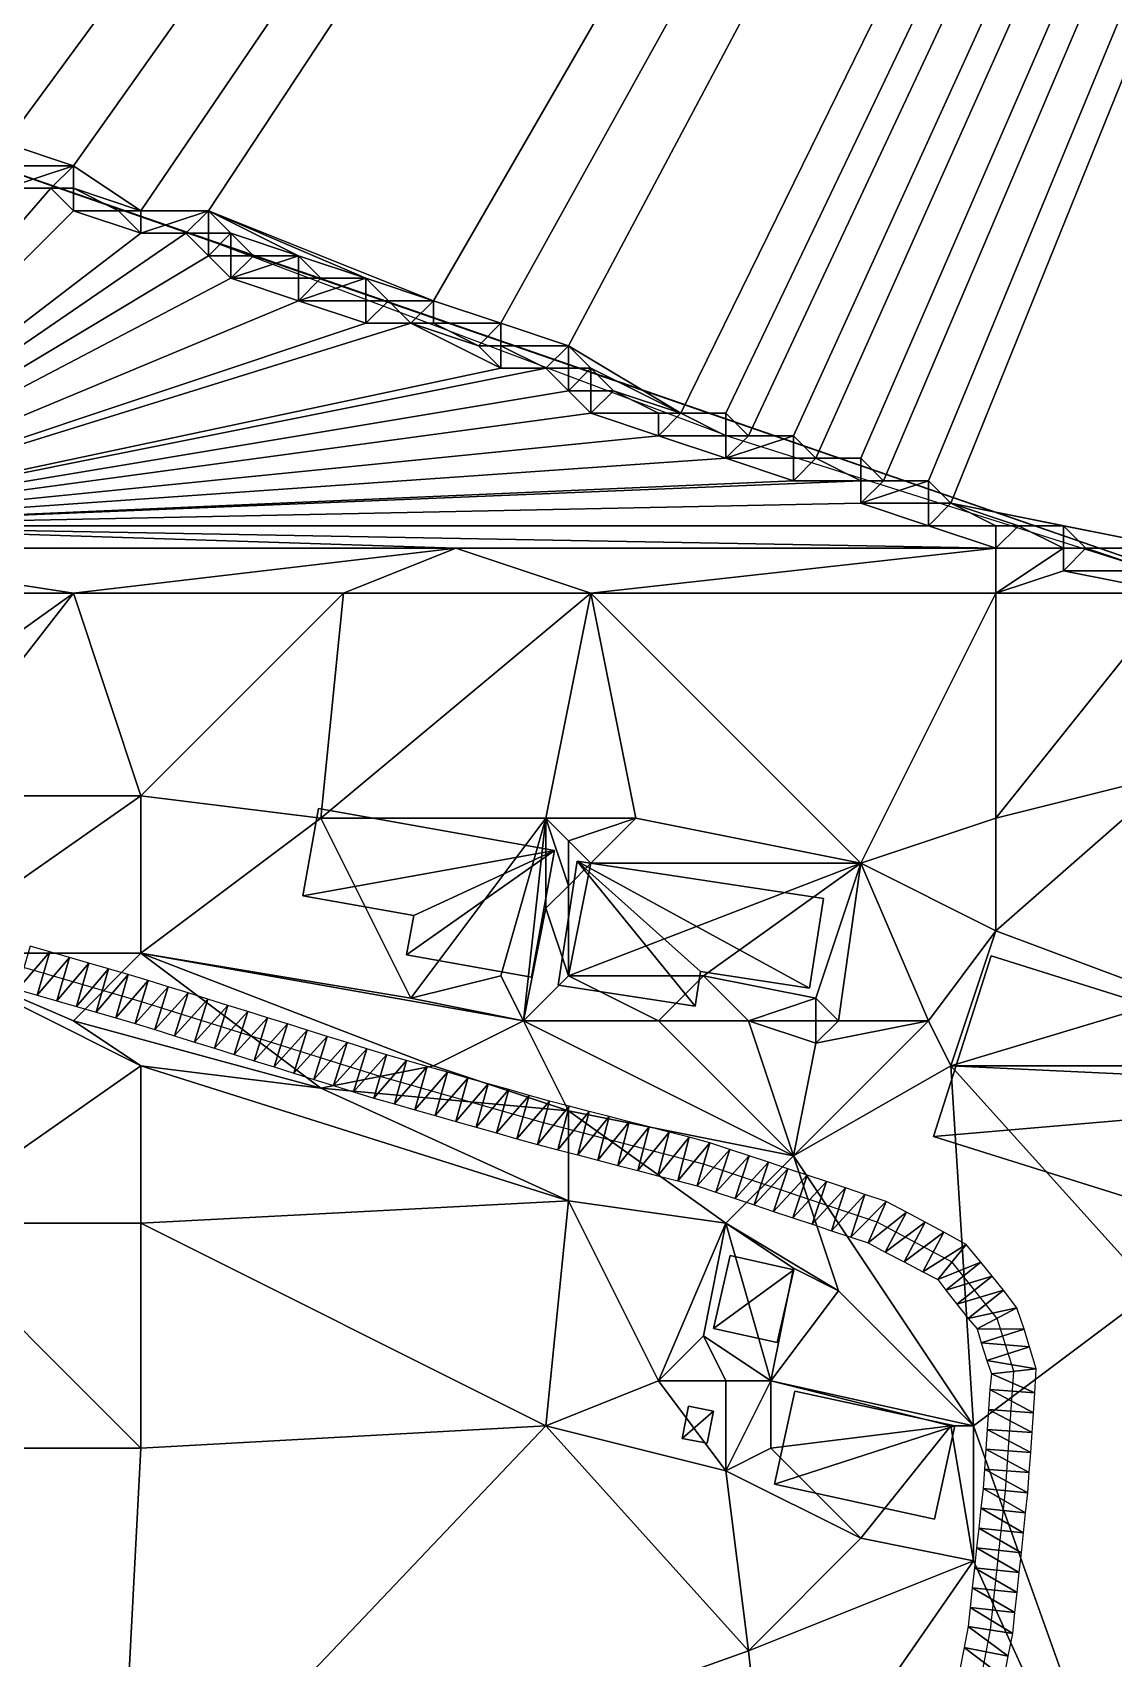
# Model space of a CAD drawing. Header units: metres. Extents: x -1103 to 901, y -902 to 905.
# Drawn here: x 506.4 to 602.5, y -762.7 to -618.2 of the extents above; entities that cross this region are included whole.
import ezdxf

# ---------------------------------------------------------------- set-up
doc = ezdxf.new("R2010")
doc.units = ezdxf.units.M
for name, color, linetype in [('OSM_BUILDING_FOOTPRINTS', 7, 'CONTINUOUS'), ('OSM_BUILDING_ROOFS', 1, 'CONTINUOUS'), ('OSM_BUILDING_WALLS', 8, 'CONTINUOUS'), ('OSM_ROAD_AXES', 2, 'CONTINUOUS'), ('OSM_ROAD_SURFACE', 9, 'CONTINUOUS'), ('OSM_TERRAIN', 3, 'CONTINUOUS'), ('OSM_WATER_OUTLINES', 4, 'CONTINUOUS'), ('OSM_WATER_SURFACE', 5, 'CONTINUOUS')]:
    doc.layers.add(name, color=color, linetype=linetype)

msp = doc.modelspace()

# ---------------------------------------------------------------- linework, layer by layer
at = {"layer": 'OSM_BUILDING_FOOTPRINTS'}
for points in [[(531.79, -687.14, 7.11), (552.76, -690.87, 7.11), (550.72, -702.12, 7.11), (539.62, -700.15, 7.11), (540.25, -696.65, 7.11), (530.38, -694.89, 7.11), (531.79, -687.14, 7.11)], [(576.66, -695.12, 8.58), (575.44, -703.09, 8.58), (565.73, -701.62, 8.58), (565.27, -704.69, 8.58), (553.09, -702.85, 8.58), (554.78, -691.8, 8.58), (576.66, -695.12, 8.58)], [(586.46, -716.3, 9.79), (625.53, -728.55, 9.79), (630.64, -712.49, 9.79), (591.57, -700.24, 9.79), (586.46, -716.3, 9.79)], [(568.39, -726.86, 8.77), (574.03, -728.14, 8.77), (572.55, -734.61, 8.77), (566.9, -733.34, 8.77), (568.39, -726.86, 8.77)], [(572.32, -747.2, 9.35), (586.53, -750.29, 9.35), (588.36, -742, 9.35), (574.13, -738.91, 9.35), (572.32, -747.2, 9.35)], [(564.68, -740.27, 8.35), (566.91, -740.71, 8.35), (566.34, -743.55, 8.35), (564.12, -743.12, 8.35), (564.68, -740.27, 8.35)]]:
    msp.add_polyline3d(points, close=True, dxfattribs=at)
at = {"layer": 'OSM_BUILDING_ROOFS'}
for points in [[(552.76, -690.87, 17.11), (531.79, -687.14, 17.11), (530.38, -694.89, 17.11)], [(552.76, -690.87, 17.11), (530.38, -694.89, 17.11), (540.25, -696.65, 17.11)], [(552.76, -690.87, 17.11), (540.25, -696.65, 17.11), (539.62, -700.15, 17.11)], [(552.76, -690.87, 17.11), (539.62, -700.15, 17.11), (550.72, -702.12, 17.11)], [(554.78, -691.8, 18.58), (553.09, -702.85, 18.58), (565.27, -704.69, 18.58)], [(575.44, -703.09, 18.58), (576.66, -695.12, 18.58), (554.78, -691.8, 18.58)], [(554.78, -691.8, 18.58), (565.27, -704.69, 18.58), (565.73, -701.62, 18.58)], [(554.78, -691.8, 18.58), (565.73, -701.62, 18.58), (575.44, -703.09, 18.58)], [(630.64, -712.49, 19.79), (591.57, -700.24, 19.79), (586.46, -716.3, 19.79)], [(630.64, -712.49, 19.79), (586.46, -716.3, 19.79), (625.53, -728.55, 19.79)], [(574.03, -728.14, 18.77), (568.39, -726.86, 18.77), (566.9, -733.34, 18.77)], [(574.03, -728.14, 18.77), (566.9, -733.34, 18.77), (572.55, -734.61, 18.77)], [(588.36, -742, 19.35), (574.13, -738.91, 19.35), (572.32, -747.2, 19.35)], [(566.91, -740.71, 18.35), (564.68, -740.27, 18.35), (564.12, -743.12, 18.35)], [(566.91, -740.71, 18.35), (564.12, -743.12, 18.35), (566.34, -743.55, 18.35)], [(588.36, -742, 19.35), (572.32, -747.2, 19.35), (586.53, -750.29, 19.35)]]:
    msp.add_3dface(points, dxfattribs=at)
at = {"layer": 'OSM_BUILDING_WALLS'}
for points in [[(531.79, -687.14, 7.11), (530.38, -694.89, 7.11), (530.38, -694.89, 17.11)], [(531.79, -687.14, 7.11), (530.38, -694.89, 17.11), (531.79, -687.14, 17.11)], [(552.76, -690.87, 7.11), (531.79, -687.14, 7.11), (531.79, -687.14, 17.11)], [(552.76, -690.87, 7.11), (531.79, -687.14, 17.11), (552.76, -690.87, 17.11)], [(550.72, -702.12, 7.11), (552.76, -690.87, 7.11), (552.76, -690.87, 17.11)], [(550.72, -702.12, 7.11), (552.76, -690.87, 17.11), (550.72, -702.12, 17.11)], [(554.78, -691.8, 8.58), (553.09, -702.85, 8.58), (553.09, -702.85, 18.58)], [(554.78, -691.8, 8.58), (553.09, -702.85, 18.58), (554.78, -691.8, 18.58)], [(576.66, -695.12, 8.58), (554.78, -691.8, 8.58), (554.78, -691.8, 18.58)], [(576.66, -695.12, 8.58), (554.78, -691.8, 18.58), (576.66, -695.12, 18.58)], [(530.38, -694.89, 7.11), (540.25, -696.65, 7.11), (540.25, -696.65, 17.11)], [(530.38, -694.89, 7.11), (540.25, -696.65, 17.11), (530.38, -694.89, 17.11)], [(575.44, -703.09, 8.58), (576.66, -695.12, 8.58), (576.66, -695.12, 18.58)], [(575.44, -703.09, 8.58), (576.66, -695.12, 18.58), (575.44, -703.09, 18.58)], [(540.25, -696.65, 7.11), (539.62, -700.15, 7.11), (539.62, -700.15, 17.11)], [(540.25, -696.65, 7.11), (539.62, -700.15, 17.11), (540.25, -696.65, 17.11)], [(539.62, -700.15, 7.11), (550.72, -702.12, 7.11), (550.72, -702.12, 17.11)], [(539.62, -700.15, 7.11), (550.72, -702.12, 17.11), (539.62, -700.15, 17.11)], [(591.57, -700.24, 9.79), (586.46, -716.3, 9.79), (586.46, -716.3, 19.79)], [(591.57, -700.24, 9.79), (586.46, -716.3, 19.79), (591.57, -700.24, 19.79)], [(630.64, -712.49, 9.79), (591.57, -700.24, 9.79), (591.57, -700.24, 19.79)], [(630.64, -712.49, 9.79), (591.57, -700.24, 19.79), (630.64, -712.49, 19.79)], [(565.27, -704.69, 8.58), (565.73, -701.62, 8.58), (565.73, -701.62, 18.58)], [(565.27, -704.69, 8.58), (565.73, -701.62, 18.58), (565.27, -704.69, 18.58)], [(565.73, -701.62, 8.58), (575.44, -703.09, 8.58), (575.44, -703.09, 18.58)], [(565.73, -701.62, 8.58), (575.44, -703.09, 18.58), (565.73, -701.62, 18.58)], [(553.09, -702.85, 8.58), (565.27, -704.69, 8.58), (565.27, -704.69, 18.58)], [(553.09, -702.85, 8.58), (565.27, -704.69, 18.58), (553.09, -702.85, 18.58)], [(586.46, -716.3, 9.79), (625.53, -728.55, 9.79), (625.53, -728.55, 19.79)], [(586.46, -716.3, 9.79), (625.53, -728.55, 19.79), (586.46, -716.3, 19.79)], [(568.39, -726.86, 8.77), (566.9, -733.34, 8.77), (566.9, -733.34, 18.77)], [(568.39, -726.86, 8.77), (566.9, -733.34, 18.77), (568.39, -726.86, 18.77)], [(574.03, -728.14, 8.77), (568.39, -726.86, 8.77), (568.39, -726.86, 18.77)], [(574.03, -728.14, 8.77), (568.39, -726.86, 18.77), (574.03, -728.14, 18.77)], [(572.55, -734.61, 8.77), (574.03, -728.14, 8.77), (574.03, -728.14, 18.77)], [(572.55, -734.61, 8.77), (574.03, -728.14, 18.77), (572.55, -734.61, 18.77)], [(566.9, -733.34, 8.77), (572.55, -734.61, 8.77), (572.55, -734.61, 18.77)], [(566.9, -733.34, 8.77), (572.55, -734.61, 18.77), (566.9, -733.34, 18.77)], [(574.13, -738.91, 9.35), (572.32, -747.2, 9.35), (572.32, -747.2, 19.35)], [(574.13, -738.91, 9.35), (572.32, -747.2, 19.35), (574.13, -738.91, 19.35)], [(588.36, -742, 9.35), (574.13, -738.91, 9.35), (574.13, -738.91, 19.35)], [(588.36, -742, 9.35), (574.13, -738.91, 19.35), (588.36, -742, 19.35)], [(564.68, -740.27, 8.35), (564.12, -743.12, 8.35), (564.12, -743.12, 18.35)], [(564.68, -740.27, 8.35), (564.12, -743.12, 18.35), (564.68, -740.27, 18.35)], [(566.91, -740.71, 8.35), (564.68, -740.27, 8.35), (564.68, -740.27, 18.35)], [(566.91, -740.71, 8.35), (564.68, -740.27, 18.35), (566.91, -740.71, 18.35)], [(566.34, -743.55, 8.35), (566.91, -740.71, 8.35), (566.91, -740.71, 18.35)], [(566.34, -743.55, 8.35), (566.91, -740.71, 18.35), (566.34, -743.55, 18.35)], [(586.53, -750.29, 9.35), (588.36, -742, 9.35), (588.36, -742, 19.35)], [(586.53, -750.29, 9.35), (588.36, -742, 19.35), (586.53, -750.29, 19.35)], [(564.12, -743.12, 8.35), (566.34, -743.55, 8.35), (566.34, -743.55, 18.35)], [(564.12, -743.12, 8.35), (566.34, -743.55, 18.35), (564.12, -743.12, 18.35)], [(572.32, -747.2, 9.35), (586.53, -750.29, 9.35), (586.53, -750.29, 19.35)], [(572.32, -747.2, 9.35), (586.53, -750.29, 19.35), (572.32, -747.2, 19.35)]]:
    msp.add_3dface(points, dxfattribs=at)
at = {"layer": 'OSM_ROAD_AXES'}
msp.add_polyline3d([(582.49, -806.82, 11.93), (591.51, -760.14, 11.97), (592.85, -747.77, 11.85), (593.59, -737.16, 11.9), (592.11, -732.45, 11.93), (588.11, -727.45, 11.91), (581.44, -723.9, 11.59), (566.01, -718.76, 10.58), (551.78, -715.08, 9.43), (537.26, -710.95, 8.83), (516.06, -704.33, 8.29), (498.62, -699.26, 9.12), (491.75, -696.67, 9.5), (482.56, -691.51, 10.09), (470.99, -682.39, 10.83)], dxfattribs=at)
at = {"layer": 'OSM_ROAD_SURFACE'}
for points in [[(507.89, -699.88, 8.7), (506.15, -699.37, 8.8), (505.04, -703.21, 8.65)], [(507.89, -699.88, 8.7), (505.04, -703.21, 8.65), (506.78, -703.72, 8.54)], [(509.64, -700.38, 8.59), (507.89, -699.88, 8.7), (506.78, -703.72, 8.54)], [(509.64, -700.38, 8.59), (506.78, -703.72, 8.54), (508.52, -704.22, 8.43)], [(511.38, -700.89, 8.47), (509.64, -700.38, 8.59), (508.52, -704.22, 8.43)], [(511.38, -700.89, 8.47), (508.52, -704.22, 8.43), (510.27, -704.73, 8.32)], [(513.13, -701.39, 8.36), (511.38, -700.89, 8.47), (510.27, -704.73, 8.32)], [(513.13, -701.39, 8.36), (510.27, -704.73, 8.32), (512.01, -705.24, 8.29)], [(514.87, -701.9, 8.3), (513.13, -701.39, 8.36), (512.01, -705.24, 8.29)], [(514.87, -701.9, 8.3), (512.01, -705.24, 8.29), (513.76, -705.74, 8.32)], [(516.64, -702.41, 8.33), (514.87, -701.9, 8.3), (513.76, -705.74, 8.32)], [(516.64, -702.41, 8.33), (513.76, -705.74, 8.32), (515.48, -706.24, 8.35)], [(518.42, -702.97, 8.37), (516.64, -702.41, 8.33), (515.48, -706.24, 8.35)], [(518.42, -702.97, 8.37), (515.48, -706.24, 8.35), (517.23, -706.79, 8.39)], [(520.19, -703.52, 8.4), (518.42, -702.97, 8.37), (517.23, -706.79, 8.39)], [(520.19, -703.52, 8.4), (517.23, -706.79, 8.39), (519, -707.34, 8.42)], [(521.96, -704.08, 8.45), (520.19, -703.52, 8.4), (519, -707.34, 8.42)], [(521.96, -704.08, 8.45), (519, -707.34, 8.42), (520.76, -707.89, 8.46)], [(523.72, -704.63, 8.5), (521.96, -704.08, 8.45), (520.76, -707.89, 8.46)], [(523.72, -704.63, 8.5), (520.76, -707.89, 8.46), (522.53, -708.45, 8.49)], [(525.49, -705.18, 8.55), (523.72, -704.63, 8.5), (522.53, -708.45, 8.49)], [(525.49, -705.18, 8.55), (522.53, -708.45, 8.49), (524.29, -709, 8.53)], [(527.25, -705.73, 8.61), (525.49, -705.18, 8.55), (524.29, -709, 8.53)], [(527.25, -705.73, 8.61), (524.29, -709, 8.53), (526.06, -709.55, 8.56)], [(529.02, -706.28, 8.66), (527.25, -705.73, 8.61), (526.06, -709.55, 8.56)], [(529.02, -706.28, 8.66), (526.06, -709.55, 8.56), (527.83, -710.1, 8.6)], [(530.79, -706.84, 8.71), (529.02, -706.28, 8.66), (527.83, -710.1, 8.6)], [(530.79, -706.84, 8.71), (527.83, -710.1, 8.6), (529.6, -710.65, 8.63)], [(532.55, -707.39, 8.76), (530.79, -706.84, 8.71), (529.6, -710.65, 8.63)], [(532.55, -707.39, 8.76), (529.6, -710.65, 8.63), (531.36, -711.21, 8.68)], [(534.32, -707.94, 8.82), (532.55, -707.39, 8.76), (531.36, -711.21, 8.68)], [(534.32, -707.94, 8.82), (531.36, -711.21, 8.68), (533.13, -711.76, 8.73)], [(536.09, -708.49, 8.87), (534.32, -707.94, 8.82), (533.13, -711.76, 8.73)], [(536.09, -708.49, 8.87), (533.13, -711.76, 8.73), (534.9, -712.31, 8.81)], [(537.83, -709.04, 8.92), (536.09, -708.49, 8.87), (534.9, -712.31, 8.81)], [(537.83, -709.04, 8.92), (534.9, -712.31, 8.81), (536.69, -712.87, 8.87)], [(539.62, -709.54, 8.97), (537.83, -709.04, 8.92), (536.69, -712.87, 8.87)], [(539.62, -709.54, 8.97), (536.69, -712.87, 8.87), (538.53, -713.39, 8.93)], [(541.44, -710.06, 9.03), (539.62, -709.54, 8.97), (538.53, -713.39, 8.93)], [(541.44, -710.06, 9.03), (538.53, -713.39, 8.93), (540.34, -713.91, 8.99)], [(543.25, -710.58, 9.11), (541.44, -710.06, 9.03), (540.34, -713.91, 8.99)], [(543.25, -710.58, 9.11), (540.34, -713.91, 8.99), (542.16, -714.42, 9.06)], [(545.07, -711.09, 9.2), (543.25, -710.58, 9.11), (542.16, -714.42, 9.06)], [(545.07, -711.09, 9.2), (542.16, -714.42, 9.06), (543.98, -714.94, 9.12)], [(546.88, -711.61, 9.28), (545.07, -711.09, 9.2), (543.98, -714.94, 9.12)], [(546.88, -711.61, 9.28), (543.98, -714.94, 9.12), (545.79, -715.45, 9.18)], [(548.7, -712.12, 9.37), (546.88, -711.61, 9.28), (545.79, -715.45, 9.18)], [(548.7, -712.12, 9.37), (545.79, -715.45, 9.18), (547.61, -715.97, 9.25)], [(550.51, -712.64, 9.47), (548.7, -712.12, 9.37), (547.61, -715.97, 9.25)], [(550.51, -712.64, 9.47), (547.61, -715.97, 9.25), (549.42, -716.49, 9.31)], [(552.31, -713.15, 9.56), (550.51, -712.64, 9.47), (549.42, -716.49, 9.31)], [(552.31, -713.15, 9.56), (549.42, -716.49, 9.31), (551.26, -717.01, 9.37)], [(554.06, -713.6, 9.66), (552.31, -713.15, 9.56), (551.26, -717.01, 9.37)], [(554.06, -713.6, 9.66), (551.26, -717.01, 9.37), (553.06, -717.47, 9.44)], [(555.84, -714.06, 9.8), (554.06, -713.6, 9.66), (553.06, -717.47, 9.44)], [(555.84, -714.06, 9.8), (553.06, -717.47, 9.44), (554.84, -717.93, 9.55)], [(557.62, -714.52, 9.94), (555.84, -714.06, 9.8), (554.84, -717.93, 9.55)], [(557.62, -714.52, 9.94), (554.84, -717.93, 9.55), (556.62, -718.39, 9.74)], [(559.4, -714.98, 10.08), (557.62, -714.52, 9.94), (556.62, -718.39, 9.74)], [(559.4, -714.98, 10.08), (556.62, -718.39, 9.74), (558.39, -718.86, 9.92)], [(561.18, -715.44, 10.22), (559.4, -714.98, 10.08), (558.39, -718.86, 9.92)], [(561.18, -715.44, 10.22), (558.39, -718.86, 9.92), (560.17, -719.32, 10.1)], [(562.95, -715.9, 10.37), (561.18, -715.44, 10.22), (560.17, -719.32, 10.1)], [(562.95, -715.9, 10.37), (560.17, -719.32, 10.1), (561.95, -719.78, 10.28)], [(564.73, -716.36, 10.52), (562.95, -715.9, 10.37), (561.95, -719.78, 10.28)], [(564.73, -716.36, 10.52), (561.95, -719.78, 10.28), (563.73, -720.24, 10.44)], [(566.58, -716.84, 10.67), (564.73, -716.36, 10.52), (563.73, -720.24, 10.44)], [(566.58, -716.84, 10.67), (563.73, -720.24, 10.44), (565.44, -720.68, 10.58)], [(568.36, -717.43, 10.82), (566.58, -716.84, 10.67), (565.44, -720.68, 10.58)], [(568.36, -717.43, 10.82), (565.44, -720.68, 10.58), (567.09, -721.23, 10.72)], [(570.07, -718.01, 10.97), (568.36, -717.43, 10.82), (567.09, -721.23, 10.72)], [(570.07, -718.01, 10.97), (567.09, -721.23, 10.72), (568.81, -721.8, 10.86)], [(571.78, -718.58, 11.11), (570.07, -718.01, 10.97), (568.81, -721.8, 10.86)], [(571.78, -718.58, 11.11), (568.81, -721.8, 10.86), (570.52, -722.37, 10.99)], [(573.5, -719.15, 11.24), (571.78, -718.58, 11.11), (570.52, -722.37, 10.99)], [(573.5, -719.15, 11.24), (570.52, -722.37, 10.99), (572.24, -722.94, 11.1)], [(575.21, -719.72, 11.34), (573.5, -719.15, 11.24), (572.24, -722.94, 11.1)], [(575.21, -719.72, 11.34), (572.24, -722.94, 11.1), (573.95, -723.51, 11.21)], [(576.93, -720.29, 11.43), (575.21, -719.72, 11.34), (573.95, -723.51, 11.21)], [(576.93, -720.29, 11.43), (573.95, -723.51, 11.21), (575.66, -724.09, 11.32)], [(578.64, -720.86, 11.52), (576.93, -720.29, 11.43), (575.66, -724.09, 11.32)], [(578.64, -720.86, 11.52), (575.66, -724.09, 11.32), (577.38, -724.66, 11.41)], [(580.36, -721.43, 11.6), (578.64, -720.86, 11.52), (577.38, -724.66, 11.41)], [(580.36, -721.43, 11.6), (577.38, -724.66, 11.41), (579.09, -725.23, 11.49)], [(582.23, -722.07, 11.7), (580.36, -721.43, 11.6), (579.09, -725.23, 11.49)], [(582.23, -722.07, 11.7), (579.09, -725.23, 11.49), (580.65, -725.74, 11.57)], [(584.05, -723.02, 11.79), (582.23, -722.07, 11.7), (580.65, -725.74, 11.57)], [(584.05, -723.02, 11.79), (580.65, -725.74, 11.57), (582.17, -726.56, 11.64)], [(585.71, -723.91, 11.87), (584.05, -723.02, 11.79), (582.17, -726.56, 11.64)], [(585.71, -723.91, 11.87), (582.17, -726.56, 11.64), (583.83, -727.44, 11.72)], [(587.38, -724.8, 11.95), (585.71, -723.91, 11.87), (583.83, -727.44, 11.72)], [(587.38, -724.8, 11.95), (583.83, -727.44, 11.72), (585.5, -728.33, 11.81)], [(589.36, -725.89, 12.03), (587.38, -724.8, 11.95), (585.5, -728.33, 11.81)], [(589.36, -725.89, 12.03), (585.5, -728.33, 11.81), (586.85, -729.01, 11.87)], [(590.67, -727.45, 12.02), (589.36, -725.89, 12.03), (586.85, -729.01, 11.87)], [(590.67, -727.45, 12.02), (586.85, -729.01, 11.87), (587.54, -729.95, 11.9)], [(591.67, -728.7, 12.01), (590.67, -727.45, 12.02), (587.54, -729.95, 11.9)], [(591.67, -728.7, 12.01), (587.54, -729.95, 11.9), (588.54, -731.2, 11.94)], [(592.67, -729.95, 12.01), (591.67, -728.7, 12.01), (588.54, -731.2, 11.94)], [(592.67, -729.95, 12.01), (588.54, -731.2, 11.94), (589.54, -732.45, 11.97)], [(593.87, -731.51, 12), (592.67, -729.95, 12.01), (589.54, -732.45, 11.97)], [(593.87, -731.51, 12), (589.54, -732.45, 11.97), (590.34, -733.39, 11.97)], [(594.51, -733.42, 11.98), (593.87, -731.51, 12), (590.34, -733.39, 11.97)], [(594.51, -733.42, 11.98), (590.34, -733.39, 11.97), (590.69, -734.62, 11.96)], [(595, -734.99, 11.97), (594.51, -733.42, 11.98), (590.69, -734.62, 11.96)], [(595, -734.99, 11.97), (590.69, -734.62, 11.96), (591.19, -736.19, 11.95)], [(595.58, -736.94, 11.96), (595, -734.99, 11.97), (591.19, -736.19, 11.95)], [(595.58, -736.94, 11.96), (591.19, -736.19, 11.95), (591.6, -737.38, 11.94)], [(595.46, -739.07, 11.95), (595.58, -736.94, 11.96), (591.6, -737.38, 11.94)], [(595.46, -739.07, 11.95), (591.6, -737.38, 11.94), (591.47, -738.79, 11.93)], [(595.34, -740.84, 11.94), (591.47, -738.79, 11.93), (591.35, -740.56, 11.91)], [(595.34, -740.84, 11.94), (595.46, -739.07, 11.95), (591.47, -738.79, 11.93)], [(595.21, -742.61, 11.93), (591.35, -740.56, 11.91), (591.22, -742.33, 11.9)], [(595.21, -742.61, 11.93), (595.34, -740.84, 11.94), (591.35, -740.56, 11.91)], [(595.09, -744.37, 11.93), (591.22, -742.33, 11.9), (591.1, -744.09, 11.9)], [(595.09, -744.37, 11.93), (595.21, -742.61, 11.93), (591.22, -742.33, 11.9)], [(594.97, -746.14, 11.92), (591.1, -744.09, 11.9), (590.98, -745.86, 11.91)], [(594.97, -746.14, 11.92), (595.09, -744.37, 11.93), (591.1, -744.09, 11.9)], [(594.84, -747.95, 11.91), (590.98, -745.86, 11.91), (590.86, -747.59, 11.93)], [(594.84, -747.95, 11.91), (594.97, -746.14, 11.92), (590.98, -745.86, 11.91)], [(594.64, -749.75, 11.91), (590.86, -747.59, 11.93), (590.67, -749.32, 11.96)], [(594.64, -749.75, 11.91), (594.84, -747.95, 11.91), (590.86, -747.59, 11.93)], [(594.45, -751.52, 11.9), (590.67, -749.32, 11.96), (590.48, -751.09, 11.99)], [(594.45, -751.52, 11.9), (594.64, -749.75, 11.91), (590.67, -749.32, 11.96)], [(594.26, -753.29, 11.89), (590.48, -751.09, 11.99), (590.28, -752.86, 12.02)], [(594.26, -753.29, 11.89), (594.45, -751.52, 11.9), (590.48, -751.09, 11.99)], [(594.07, -755.05, 11.91), (590.28, -752.86, 12.02), (590.09, -754.62, 12.04)], [(594.07, -755.05, 11.91), (594.26, -753.29, 11.89), (590.28, -752.86, 12.02)], [(593.88, -756.82, 11.94), (590.09, -754.62, 12.04), (589.9, -756.39, 12.04)], [(593.88, -756.82, 11.94), (594.07, -755.05, 11.91), (590.09, -754.62, 12.04)], [(593.69, -758.59, 11.97), (589.9, -756.39, 12.04), (589.71, -758.16, 12.03)], [(593.69, -758.59, 11.97), (593.88, -756.82, 11.94), (589.9, -756.39, 12.04)], [(593.49, -760.45, 12), (589.71, -758.16, 12.03), (589.53, -759.84, 12.03)], [(593.49, -760.45, 12), (593.69, -758.59, 11.97), (589.71, -758.16, 12.03)], [(593.1, -762.47, 12.01), (589.53, -759.84, 12.03), (589.17, -761.71, 12.02)], [(593.1, -762.47, 12.01), (593.49, -760.45, 12), (589.53, -759.84, 12.03)], [(592.72, -764.41, 12.01), (589.17, -761.71, 12.02), (588.79, -763.65, 12.02)], [(592.72, -764.41, 12.01), (593.1, -762.47, 12.01), (589.17, -761.71, 12.02)]]:
    msp.add_3dface(points, dxfattribs=at)
at = {"layer": 'OSM_TERRAIN'}
for points in [[(720, -334), (284, -194), (454, -620)], [(478, -622), (720, -334), (454, -620)], [(486, -622), (720, -334), (478, -622)], [(486, -624), (720, -334), (486, -622)], [(486, -624), (492, -624), (720, -334)], [(492, -624), (504, -628), (720, -334)], [(510, -630), (720, -334), (504, -628)], [(510, -630), (516, -634), (720, -334)], [(516, -634), (522, -634), (720, -334)], [(542, -642), (720, -334), (522, -634)], [(548, -644), (720, -334), (542, -642)], [(548, -644), (554, -646), (720, -334)], [(554, -646), (564, -652), (720, -334)], [(568, -652), (720, -334), (564, -652)], [(568, -652), (570, -654), (720, -334)], [(574, -654), (720, -334), (570, -654)], [(574, -654), (576, -656), (720, -334)], [(580, -656), (720, -334), (576, -656)], [(580, -656), (582, -658), (720, -334)], [(582, -658), (586, -658), (720, -334)], [(586, -658), (588, -660), (720, -334)], [(608, -664), (720, -334), (588, -660)], [(504, -630), (510, -630), (504, -628)], [(504, -632, 3.68), (508, -632, 3.66), (510, -630)], [(504, -632, 3.68), (510, -630), (504, -630)], [(508, -632, 3.66), (510, -632), (510, -630)], [(510, -632), (516, -634), (510, -630)], [(482, -662, 5.24), (508, -632, 3.66), (504, -632, 3.68)], [(482, -662, 5.24), (510, -634, 3.75), (508, -632, 3.66)], [(510, -634, 3.75), (510, -632), (508, -632, 3.66)], [(510, -634, 3.75), (514, -634, 3.73), (510, -632)], [(514, -634, 3.73), (516, -634), (510, -632)], [(482, -662, 5.24), (516, -636, 3.82), (510, -634, 3.75)], [(516, -636, 3.82), (514, -634, 3.73), (510, -634, 3.75)], [(516, -636, 3.82), (516, -634), (514, -634, 3.73)], [(516, -636, 3.82), (520, -636, 3.8), (522, -634)], [(516, -636, 3.82), (522, -634), (516, -634)], [(520, -636, 3.8), (522, -636), (522, -634)], [(522, -636), (524, -636), (522, -634)], [(524, -636), (530, -638), (522, -634)], [(536, -640), (522, -634), (530, -638)], [(536, -640), (542, -642), (522, -634)], [(516, -636, 3.82), (482, -662, 5.24), (520, -636, 3.8)], [(482, -662, 5.24), (522, -638, 3.89), (520, -636, 3.8)], [(522, -638, 3.89), (522, -636), (520, -636, 3.8)], [(522, -638, 3.89), (524, -638, 3.88), (524, -636)], [(522, -638, 3.89), (524, -636), (522, -636)], [(524, -638, 3.88), (526, -638), (524, -636)], [(524, -636), (526, -638), (530, -638)], [(482, -662, 5.24), (524, -640, 3.98), (522, -638, 3.89)], [(524, -640, 3.98), (524, -638, 3.88), (522, -638, 3.89)], [(524, -640, 3.98), (526, -638), (524, -638, 3.88)], [(524, -640, 3.98), (530, -640, 3.95), (530, -638)], [(524, -640, 3.98), (530, -638), (526, -638)], [(530, -640, 3.95), (532, -640), (530, -638)], [(532, -640), (536, -640), (530, -638)], [(530, -642, 4.06), (524, -640, 3.98), (482, -662, 5.24)], [(530, -642, 4.06), (530, -640, 3.95), (524, -640, 3.98)], [(530, -642, 4.06), (532, -640), (530, -640, 3.95)], [(530, -642, 4.06), (536, -642, 4.03), (536, -640)], [(530, -642, 4.06), (536, -640), (532, -640)], [(536, -642, 4.03), (538, -642), (536, -640)], [(538, -642), (542, -642), (536, -640)], [(482, -662, 5.24), (536, -644, 4.13), (530, -642, 4.06)], [(536, -644, 4.13), (536, -642, 4.03), (530, -642, 4.06)], [(536, -644, 4.13), (538, -642), (536, -642, 4.03)], [(536, -644, 4.13), (540, -644, 4.12), (538, -642)], [(540, -644, 4.12), (542, -642), (538, -642)], [(540, -644, 4.12), (542, -644), (542, -642)], [(542, -644), (548, -644), (542, -642)], [(540, -644, 4.12), (482, -662, 5.24), (548, -648, 4.29)], [(482, -662, 5.24), (540, -644, 4.12), (536, -644, 4.13)], [(548, -648, 4.29), (546, -646, 4.2), (540, -644, 4.12)], [(540, -644, 4.12), (546, -646, 4.2), (542, -644)], [(546, -646, 4.2), (548, -644), (542, -644)], [(546, -646, 4.2), (548, -646), (548, -644)], [(548, -646), (554, -646), (548, -644)], [(548, -648, 4.29), (548, -646), (546, -646, 4.2)], [(548, -648, 4.29), (552, -648, 4.28), (548, -646)], [(552, -648, 4.28), (554, -646), (548, -646)], [(552, -648, 4.28), (554, -648), (554, -646)], [(554, -648), (556, -648), (554, -646)], [(556, -648), (564, -652), (554, -646)], [(548, -648, 4.29), (482, -662, 5.24), (552, -648, 4.28)], [(482, -662, 5.24), (554, -650, 4.38), (552, -648, 4.28)], [(554, -650, 4.38), (554, -648), (552, -648, 4.28)], [(554, -650, 4.38), (556, -650, 4.37), (556, -648)], [(554, -650, 4.38), (556, -648), (554, -648)], [(556, -650, 4.37), (558, -650), (556, -648)], [(558, -650), (564, -652), (556, -648)], [(482, -662, 5.24), (556, -652, 4.47), (554, -650, 4.38)], [(556, -652, 4.47), (556, -650, 4.37), (554, -650, 4.38)], [(556, -652, 4.47), (562, -652, 4.46), (558, -650)], [(556, -652, 4.47), (558, -650), (556, -650, 4.37)], [(562, -652, 4.46), (564, -652), (558, -650)], [(482, -662, 5.24), (562, -654, 4.56), (556, -652, 4.47)], [(562, -654, 4.56), (562, -652, 4.46), (556, -652, 4.47)], [(562, -654, 4.56), (564, -652), (562, -652, 4.46)], [(562, -654, 4.56), (568, -654, 4.54), (564, -652)], [(568, -654, 4.54), (568, -652), (564, -652)], [(568, -654, 4.54), (570, -654), (568, -652)], [(482, -662, 5.24), (568, -656, 4.65), (562, -654, 4.56)], [(568, -656, 4.65), (568, -654, 4.54), (562, -654, 4.56)], [(568, -656, 4.65), (570, -654), (568, -654, 4.54)], [(568, -656, 4.65), (574, -656, 4.63), (574, -654)], [(568, -656, 4.65), (574, -654), (570, -654)], [(574, -656, 4.63), (576, -656), (574, -654)], [(482, -662, 5.24), (574, -658, 4.73), (568, -656, 4.65)], [(574, -658, 4.73), (574, -656, 4.63), (568, -656, 4.65)], [(574, -658, 4.73), (576, -656), (574, -656, 4.63)], [(574, -658, 4.73), (580, -658, 4.72), (576, -656)], [(580, -658, 4.72), (580, -656), (576, -656)], [(580, -658, 4.72), (582, -658), (580, -656)], [(482, -662, 5.24), (580, -658, 4.72), (574, -658, 4.73)], [(482, -662, 5.24), (580, -660, 4.83), (580, -658, 4.72)], [(580, -660, 4.83), (582, -658), (580, -658, 4.72)], [(580, -660, 4.83), (586, -660, 4.81), (586, -658)], [(580, -660, 4.83), (586, -658), (582, -658)], [(586, -660, 4.81), (588, -660), (586, -658)], [(482, -662, 5.24), (586, -662, 4.92), (580, -660, 4.83)], [(586, -662, 4.92), (586, -660, 4.81), (580, -660, 4.83)], [(586, -662, 4.92), (588, -660), (586, -660, 4.81)], [(586, -662, 4.92), (592, -662, 4.9), (588, -660)], [(592, -662, 4.9), (594, -662), (588, -660)], [(594, -662), (598, -662), (588, -660)], [(598, -662), (608, -664), (588, -660)], [(484, -664, 6.01), (544, -664, 5.66), (482, -662, 5.24)], [(544, -664, 5.66), (592, -664, 5.47), (482, -662, 5.24)], [(592, -664, 5.47), (586, -662, 4.92), (482, -662, 5.24)], [(592, -664, 5.47), (592, -662, 4.9), (586, -662, 4.92)], [(592, -664, 5.47), (598, -664, 5.4), (594, -662)], [(592, -664, 5.47), (594, -662), (592, -662, 4.9)], [(598, -664, 5.4), (598, -662), (594, -662)], [(598, -664, 5.4), (600, -664), (598, -662)], [(600, -664), (608, -664), (598, -662)], [(490, -668, 9.38), (510, -668, 9.02), (484, -664, 6.01)], [(510, -668, 9.02), (544, -664, 5.66), (484, -664, 6.01)], [(534, -668, 8.96), (544, -664, 5.66), (510, -668, 9.02)], [(534, -668, 8.96), (556, -668, 8.11), (544, -664, 5.66)], [(556, -668, 8.11), (592, -664, 5.47), (544, -664, 5.66)], [(556, -668, 8.11), (592, -668, 8.11), (592, -664, 5.47)], [(592, -668, 8.11), (598, -664, 5.4), (592, -664, 5.47)], [(592, -668, 8.11), (598, -666, 6.58), (598, -664, 5.4)], [(598, -666, 6.58), (600, -664), (598, -664, 5.4)], [(598, -666, 6.58), (606, -666, 6.26), (600, -664)], [(606, -666, 6.26), (608, -664), (600, -664)], [(592, -668, 8.11), (608, -668, 7.02), (598, -666, 6.58)], [(608, -668, 7.02), (606, -666, 6.26), (598, -666, 6.58)], [(496, -678, 9.82), (510, -668, 9.02), (490, -668, 9.38)], [(496, -686, 9.85), (516, -686, 8.93), (510, -668, 9.02)], [(496, -686, 9.85), (510, -668, 9.02), (496, -678, 9.82)], [(516, -686, 8.93), (534, -668, 8.96), (510, -668, 9.02)], [(532, -688, 9.16), (534, -668, 8.96), (516, -686, 8.93)], [(552, -688, 9.18), (556, -668, 8.11), (532, -688, 9.16)], [(532, -688, 9.16), (556, -668, 8.11), (534, -668, 8.96)], [(552, -688, 9.18), (560, -688, 9.61), (556, -668, 8.11)], [(560, -688, 9.61), (580, -692, 10.89), (556, -668, 8.11)], [(580, -692, 10.89), (592, -668, 8.11), (556, -668, 8.11)], [(592, -668, 8.11), (580, -692, 10.89), (592, -688, 10.38)], [(608, -684, 8.75), (608, -668, 7.02), (592, -688, 10.38)], [(592, -688, 10.38), (608, -668, 7.02), (592, -668, 8.11)], [(592, -698, 12), (608, -704, 11.93), (608, -684, 8.75)], [(592, -688, 10.38), (592, -698, 12), (608, -684, 8.75)], [(496, -700, 9.21), (516, -700, 8.25), (516, -686, 8.93)], [(496, -700, 9.21), (516, -686, 8.93), (496, -686, 9.85)], [(516, -700, 8.25), (532, -688, 9.16), (516, -686, 8.93)], [(516, -700, 8.25), (540, -704, 9.26), (532, -688, 9.16)], [(540, -704, 9.26), (552, -688, 9.18), (532, -688, 9.16)], [(548, -702, 9.2), (552, -688, 9.18), (540, -704, 9.26)], [(550, -706, 9.77), (552, -688, 9.18), (548, -702, 9.2)], [(550, -706, 9.77), (552, -696, 9.96), (552, -688, 9.18)], [(552, -696, 9.96), (554, -694, 10.68), (552, -688, 9.18)], [(552, -688, 9.18), (554, -694, 10.68), (554, -690, 10.05)], [(554, -690, 10.05), (560, -688, 9.61), (552, -688, 9.18)], [(556, -692, 10.84), (560, -688, 9.61), (554, -690, 10.05)], [(556, -692, 10.84), (580, -692, 10.89), (560, -688, 9.61)], [(592, -698, 12), (592, -688, 10.38), (580, -692, 10.89)], [(554, -694, 10.68), (556, -692, 10.84), (554, -690, 10.05)], [(566, -702, 10.87), (580, -692, 10.89), (554, -702, 10.84)], [(554, -702, 10.84), (556, -692, 10.84), (554, -694, 10.68)], [(554, -702, 10.84), (580, -692, 10.89), (556, -692, 10.84)], [(566, -702, 10.87), (576, -704, 11.16), (580, -692, 10.89)], [(578, -706, 12.19), (580, -692, 10.89), (576, -704, 11.16)], [(578, -706, 12.19), (586, -706, 12.59), (580, -692, 10.89)], [(586, -706, 12.59), (592, -698, 12), (580, -692, 10.89)], [(552, -696, 9.96), (554, -702, 10.84), (554, -694, 10.68)], [(550, -706, 9.77), (554, -702, 10.84), (552, -696, 9.96)], [(588, -710, 12.1), (592, -698, 12), (586, -706, 12.59)], [(588, -710, 12.1), (608, -704, 11.93), (592, -698, 12)], [(496, -724, 7.08), (516, -710, 7.77), (496, -700, 9.21)], [(516, -710, 7.77), (510, -706, 8.21), (496, -700, 9.21)], [(496, -700, 9.21), (510, -706, 8.21), (516, -700, 8.25)], [(532, -712, 8.64), (516, -700, 8.25), (510, -706, 8.21)], [(532, -712, 8.64), (542, -710, 9), (516, -700, 8.25)], [(542, -710, 9), (550, -706, 9.77), (516, -700, 8.25)], [(516, -700, 8.25), (550, -706, 9.77), (540, -704, 9.26)], [(550, -706, 9.77), (548, -702, 9.2), (540, -704, 9.26)], [(550, -706, 9.77), (562, -706, 10.86), (554, -702, 10.84)], [(562, -706, 10.86), (566, -702, 10.87), (554, -702, 10.84)], [(562, -706, 10.86), (570, -706, 11.64), (566, -702, 10.87)], [(570, -706, 11.64), (576, -704, 11.16), (566, -702, 10.87)], [(576, -706, 11.8), (576, -704, 11.16), (570, -706, 11.64)], [(576, -706, 11.8), (578, -706, 12.19), (576, -704, 11.16)], [(588, -710, 12.1), (622, -710, 12.05), (608, -704, 11.93)], [(516, -710, 7.77), (532, -712, 8.64), (510, -706, 8.21)], [(554, -714, 9.57), (550, -706, 9.77), (542, -710, 9)], [(554, -714, 9.57), (574, -718, 11.25), (550, -706, 9.77)], [(574, -718, 11.25), (562, -706, 10.86), (550, -706, 9.77)], [(574, -718, 11.25), (570, -706, 11.64), (562, -706, 10.86)], [(574, -718, 11.25), (576, -708, 12.03), (570, -706, 11.64)], [(576, -708, 12.03), (576, -706, 11.8), (570, -706, 11.64)], [(574, -718, 11.25), (588, -710, 12.1), (586, -706, 12.59)], [(574, -718, 11.25), (586, -706, 12.59), (576, -708, 12.03)], [(586, -706, 12.59), (578, -706, 12.19), (576, -708, 12.03)], [(576, -708, 12.03), (578, -706, 12.19), (576, -706, 11.8)], [(496, -724, 7.08), (516, -724, 7.1), (516, -710, 7.77)], [(516, -724, 7.1), (554, -722, 9.24), (516, -710, 7.77)], [(554, -722, 9.24), (532, -712, 8.64), (516, -710, 7.77)], [(532, -712, 8.64), (554, -714, 9.57), (542, -710, 9)], [(590, -742, 11.85), (588, -710, 12.1), (574, -718, 11.25)], [(590, -742, 11.85), (606, -730, 12), (588, -710, 12.1)], [(606, -730, 12), (630, -712, 11.94), (588, -710, 12.1)], [(630, -712, 11.94), (622, -710, 12.05), (588, -710, 12.1)], [(554, -722, 9.24), (554, -714, 9.57), (532, -712, 8.64)], [(568, -724, 10.74), (574, -718, 11.25), (554, -714, 9.57)], [(554, -722, 9.24), (568, -724, 10.74), (554, -714, 9.57)], [(578, -730, 11.34), (574, -718, 11.25), (568, -724, 10.74)], [(578, -730, 11.34), (590, -742, 11.85), (574, -718, 11.25)], [(516, -724, 7.1), (552, -742, 9.07), (554, -722, 9.24)], [(552, -742, 9.07), (562, -738, 10.04), (554, -722, 9.24)], [(554, -722, 9.24), (562, -738, 10.04), (568, -724, 10.74)], [(496, -744, 7.14), (516, -744, 7.2), (496, -724, 7.08)], [(516, -744, 7.2), (516, -724, 7.1), (496, -724, 7.08)], [(516, -744, 7.2), (552, -742, 9.07), (516, -724, 7.1)], [(562, -738, 10.04), (566, -734, 10.72), (568, -724, 10.74)], [(566, -734, 10.72), (572, -738, 11.13), (568, -724, 10.74)], [(568, -724, 10.74), (572, -738, 11.13), (574, -728, 10.85)], [(568, -724, 10.74), (574, -728, 10.85), (578, -730, 11.34)], [(572, -738, 11.13), (578, -730, 11.34), (574, -728, 10.85)], [(572, -738, 11.13), (590, -742, 11.85), (578, -730, 11.34)], [(610, -798, 11.83), (606, -730, 12), (590, -742, 11.85)], [(568, -738, 10.56), (566, -734, 10.72), (562, -738, 10.04)], [(568, -738, 10.56), (572, -738, 11.13), (566, -734, 10.72)], [(568, -746, 10.59), (562, -738, 10.04), (552, -742, 9.07)], [(568, -746, 10.59), (568, -738, 10.56), (562, -738, 10.04)], [(568, -746, 10.59), (572, -744, 11.31), (572, -738, 11.13)], [(568, -746, 10.59), (572, -738, 11.13), (568, -738, 10.56)], [(572, -744, 11.31), (588, -742, 11.42), (572, -738, 11.13)], [(588, -742, 11.42), (590, -742, 11.85), (572, -738, 11.13)], [(514, -782, 9.11), (570, -762, 10.99), (552, -742, 9.07)], [(516, -744, 7.2), (514, -782, 9.11), (552, -742, 9.07)], [(570, -762, 10.99), (568, -746, 10.59), (552, -742, 9.07)], [(580, -752, 11.44), (588, -742, 11.42), (572, -744, 11.31)], [(580, -752, 11.44), (590, -754, 11.99), (588, -742, 11.42)], [(588, -742, 11.42), (590, -754, 11.99), (590, -742, 11.85)], [(590, -754, 11.99), (610, -798, 11.83), (590, -742, 11.85)], [(506, -766, 8.15), (514, -782, 9.11), (496, -744, 7.14)], [(514, -782, 9.11), (516, -744, 7.2), (496, -744, 7.14)], [(568, -746, 10.59), (580, -752, 11.44), (572, -744, 11.31)], [(570, -762, 10.99), (580, -752, 11.44), (568, -746, 10.59)], [(570, -762, 10.99), (590, -754, 11.99), (580, -752, 11.44)], [(572, -780, 11.94), (590, -754, 11.99), (570, -762, 10.99)], [(610, -798, 11.83), (590, -754, 11.99), (572, -780, 11.94)], [(572, -780, 11.94), (570, -762, 10.99), (514, -782, 9.11)]]:
    msp.add_3dface(points, dxfattribs=at)
at = {"layer": 'OSM_WATER_OUTLINES'}
msp.add_polyline3d([(440.61, -618.92, 1), (480.79, -622.3, 1), (522.74, -636.88, 1), (568.39, -654.11, 1), (617.31, -669.57, 1), (646.66, -683.27, 1), (678.53, -683.86, 1), (716.04, -686.51, 1), (733.98, -684.16, 1), (833.89, -667.07, 1), (894.08, -643.08, 1), (900, -638.45, 1), (900, 33.02, 1)], dxfattribs=at)
at = {"layer": 'OSM_WATER_SURFACE'}
for points in [[(480.79, -622.3, 1), (617.31, -669.57, 1), (495.32, -47.39, 1)], [(617.31, -669.57, 1), (497.17, -51.58, 1), (495.32, -47.39, 1)], [(617.31, -669.57, 1), (499.76, -54.9, 1), (497.17, -51.58, 1)], [(617.31, -669.57, 1), (502.58, -57.7, 1), (499.76, -54.9, 1)], [(617.31, -669.57, 1), (506.58, -61.52, 1), (502.58, -57.7, 1)], [(617.31, -669.57, 1), (508.66, -65.65, 1), (506.58, -61.52, 1)], [(617.31, -669.57, 1), (518.29, -78.39, 1), (508.66, -65.65, 1)], [(617.31, -669.57, 1), (524.82, -82.86, 1), (518.29, -78.39, 1)], [(617.31, -669.57, 1), (527.58, -85.43, 1), (524.82, -82.86, 1)], [(617.31, -669.57, 1), (530.37, -89.66, 1), (527.58, -85.43, 1)], [(617.31, -669.57, 1), (546.45, -99.89, 1), (530.37, -89.66, 1)], [(617.31, -669.57, 1), (575.43, -108.58, 1), (546.45, -99.89, 1)], [(617.31, -669.57, 1), (609.24, -110.49, 1), (575.43, -108.58, 1)], [(480.79, -622.3, 1), (522.74, -636.88, 1), (617.31, -669.57, 1)], [(522.74, -636.88, 1), (568.39, -654.11, 1), (617.31, -669.57, 1)]]:
    msp.add_3dface(points, dxfattribs=at)

doc.saveas('drawing.dxf')
